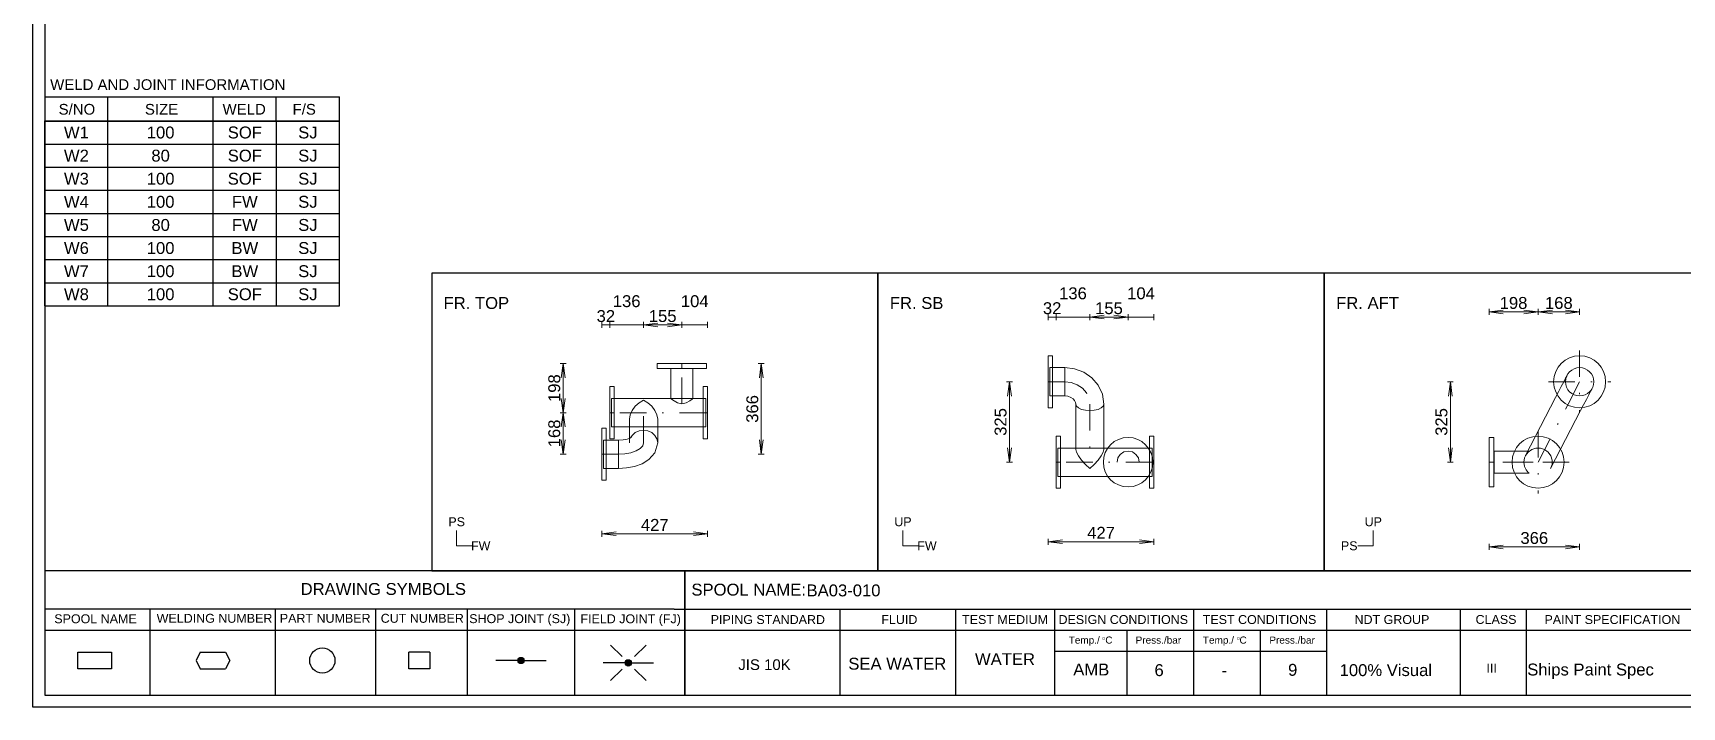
# Model space of a CAD drawing. Header units: millimetres. Extents: x 0 to 420, y 0 to 297.
# Drawn here: x 0 to 277.1, y 0 to 113.3 of the extents above; entities that cross this region are included whole.
import ezdxf
from ezdxf.enums import TextEntityAlignment as Align

# ---------------------------------------------------------------- set-up
doc = ezdxf.new("R2010")
doc.units = ezdxf.units.MM
doc.linetypes.add('DOTTED_DASHED5', pattern=[9.99996, 4.444427, -2.666656, 0.222221, -2.666656])
doc.linetypes.add('DOTTED_DASHED6', pattern=[10, 4.444444, -2.666667, 0.222222, -2.666667])
for name, color, linetype in [('FramesFromTables', 40, 'Continuous'), ('SymbolsOnDrawingSheet', 1, 'Continuous'), ('TextFromTables', 2, 'Continuous'), ('TextFromTextBoxes', 2, 'Continuous')]:
    doc.layers.add(name, color=color, linetype=linetype)
doc.styles.add('Cadmatic Default Text', font='arial.ttf')

# ---------------------------------------------------------------- blocks, each defined once
blk = doc.blocks.new('BA01728716195_BOM_4')
at = {"layer": 'FramesFromTables', "linetype": 'ByBlock', "lineweight": -3}
for p, q in [((2, 98.5), (51.5, 98.5)), ((2, 67.43), (2, 98.5)), ((2, 67.43), (2, 98.5)), ((12.6, 67.43), (12.6, 98.5)), ((12.6, 67.43), (12.6, 98.5)), ((30.3, 67.43), (30.3, 98.5)), ((30.3, 67.43), (30.3, 98.5)), ((40.9, 67.43), (40.9, 98.5)), ((40.9, 67.43), (40.9, 98.5)), ((51.5, 67.43), (51.5, 98.5)), ((2, 94.62), (51.5, 94.62)), ((2, 90.73), (51.5, 90.73)), ((2, 86.85), (51.5, 86.85)), ((2, 82.96), (51.5, 82.96)), ((2, 79.08), (51.5, 79.08)), ((2, 75.19), (51.5, 75.19)), ((2, 71.31), (51.5, 71.31))]:
    blk.add_line(p, q, dxfattribs=at)
at = {"layer": 'FramesFromTables', "linetype": 'ByBlock', "lineweight": -3, "flags": 128}
blk.add_lwpolyline([(2, 67.43), (51.5, 67.43), (51.5, 98.5)], dxfattribs=at)
at = {"layer": 'TextFromTables', "linetype": 'ByBlock', "lineweight": 25, "style": 'Cadmatic Default Text'}
for s, p in [('W1', (7.3, 96.56)), ('100', (21.45, 96.56)), ('SOF', (35.6, 96.56)), ('SJ', (46.2, 96.56)), ('W2', (7.3, 92.67)), ('80', (21.45, 92.67)), ('SOF', (35.6, 92.67)), ('SJ', (46.2, 92.67)), ('W3', (7.3, 88.79)), ('100', (21.45, 88.79)), ('SOF', (35.6, 88.79)), ('SJ', (46.2, 88.79)), ('100', (21.45, 84.91)), ('SJ', (46.2, 84.91)), ('W4', (7.3, 84.91)), ('FW', (35.6, 84.91)), ('W5', (7.3, 81.02)), ('80', (21.45, 81.02)), ('FW', (35.6, 81.02)), ('SJ', (46.2, 81.02)), ('W6', (7.3, 77.14)), ('100', (21.45, 77.14)), ('BW', (35.6, 77.14)), ('SJ', (46.2, 77.14)), ('W7', (7.3, 73.25)), ('100', (21.45, 73.25)), ('BW', (35.6, 73.25)), ('SJ', (46.2, 73.25)), ('W8', (7.3, 69.37)), ('100', (21.45, 69.37)), ('SOF', (35.6, 69.37)), ('SJ', (46.2, 69.37))]:
    blk.add_text(s, height=2, dxfattribs=at).set_placement(p, align=Align.MIDDLE_CENTER)
at = {"layer": 'TextFromTextBoxes', "linetype": 'ByBlock', "lineweight": -3, "style": 'Cadmatic Default Text'}
blk.add_text('BA03-010', height=2, dxfattribs=at).set_placement((130, 19.6), align=Align.MIDDLE_LEFT)
for s, p in [('WATER', (163.35, 8.05)), ('SEA WATER', (145.25, 7.28)), ('AMB', (177.85, 6.3)), ('6', (189.25, 6.2)), ('-', (200.2, 6.15)), ('9', (211.7, 6.25)), ('100% Visual', (227.35, 6.2)), ('Ships Paint Spec', (261.75, 6.3))]:
    blk.add_text(s, height=2, dxfattribs=at).set_placement(p, align=Align.MIDDLE_CENTER)
blk = doc.blocks.new('SEDS_SPOOL_FORMAT_Gol_8')
at = {"layer": 'SymbolsOnDrawingSheet', "linetype": 'ByBlock', "lineweight": -3, "flags": 128}
for points in [[(0, 297), (420, 297), (420, 0), (0, 0), (0, 297)], [(2, 295.01), (2, 2)], [(2, 102.57), (51.49, 102.57)], [(12.6, 98.45), (12.6, 102.57)], [(30.28, 98.45), (30.28, 102.57)], [(40.88, 98.45), (40.88, 102.57)], [(51.49, 98.45), (51.49, 102.57)], [(2, 98.5), (51.5, 98.5)], [(2, 98.5), (51.5, 98.5)], [(51.49, 98.47), (2, 98.47)], [(2, 98.45), (51.49, 98.45)], [(2, 22.93), (107.74, 22.93)], [(107.74, 22.93), (292.02, 22.93)], [(109.52, 22.93), (109.52, 2)], [(109.52, 2), (109.52, 22.93)], [(107.74, 16.45), (2, 16.45)], [(19.62, 16.45), (19.62, 2)], [(40.69, 16.45), (40.69, 2)], [(57.56, 16.45), (57.56, 2)], [(72.95, 16.45), (72.95, 2)], [(91.02, 16.45), (91.02, 2)], [(107.74, 16.45), (292.02, 16.45)], [(135.58, 16.45), (135.58, 2)], [(155.03, 16.45), (155.03, 2)], [(171.67, 16.45), (171.67, 2)], [(195.02, 16.45), (195.02, 2)], [(217.4, 16.45), (217.4, 2)], [(239.85, 16.45), (239.85, 2)], [(250.91, 16.34), (250.91, 2)], [(2, 12.91), (292.02, 12.91)], [(183.82, 12.91), (183.82, 2)], [(206.21, 12.91), (206.21, 2)], [(13.2, 6.41), (7.55, 6.41), (7.55, 9.23), (13.2, 9.23)], [(13.2, 9.23), (13.2, 6.41)], [(28.12, 9.23), (27.42, 7.82)], [(28.12, 9.23), (32.36, 9.23)], [(32.36, 9.23), (33.07, 7.82)], [(66.68, 9.23), (66.68, 6.41), (63.15, 6.41), (63.15, 9.23)], [(66.68, 9.23), (63.15, 9.23)], [(81.49, 7.78), (82.04, 8.32)], [(81.51, 7.9), (81.93, 8.32)], [(81.52, 7.7), (82.14, 8.32)], [(99, 8.47), (97.06, 10.41)], [(101.09, 8.47), (103.03, 10.41)], [(171.67, 9.37), (217.4, 9.37)], [(171.67, 9.37), (217.4, 9.37)], [(27.42, 7.82), (28.12, 6.41)], [(28.12, 6.41), (32.36, 6.41)], [(33.07, 7.82), (32.36, 6.41)], [(81.48, 7.82), (77.79, 7.82)], [(81.55, 7.62), (82.22, 8.29)], [(81.56, 8.06), (81.76, 8.26)], [(81.57, 7.54), (82.28, 8.25)], [(81.62, 7.48), (82.34, 8.2)], [(81.68, 7.44), (82.4, 8.16)], [(81.74, 7.39), (82.45, 8.1)], [(81.8, 7.35), (82.48, 8.02)], [(81.88, 7.32), (82.5, 7.94)], [(81.98, 7.32), (82.53, 7.86)], [(82.09, 7.32), (82.52, 7.75)], [(82.24, 7.36), (82.47, 7.59)], [(82.54, 7.82), (86.24, 7.82)], [(99.51, 7.42), (95.82, 7.42)], [(99, 6.38), (97.06, 4.44)], [(99.53, 7.47), (99.99, 7.93)], [(99.53, 7.37), (100.1, 7.93)], [(99.56, 7.29), (100.2, 7.93)], [(99.58, 7.62), (99.88, 7.93)], [(99.58, 7.21), (100.27, 7.89)], [(99.61, 7.13), (100.33, 7.84)], [(99.67, 7.08), (100.39, 7.8)], [(99.73, 7.03), (100.45, 7.75)], [(99.79, 6.99), (100.49, 7.69)], [(99.85, 6.94), (100.52, 7.61)], [(99.94, 6.92), (100.54, 7.53)], [(100.04, 6.92), (100.57, 7.45)], [(100.15, 6.92), (100.54, 7.31)], [(100.38, 7.04), (100.49, 7.15)], [(100.57, 7.42), (104.27, 7.42)], [(101.09, 6.38), (103.03, 4.44)], [(2, 2), (418.01, 2)]]:
    blk.add_lwpolyline(points, dxfattribs=at)
at = {"layer": 'SymbolsOnDrawingSheet', "linetype": 'ByBlock', "lineweight": -3}
for centre, radius in [((48.63, 7.82), 2.12), ((82.01, 7.82), 0.53), ((100.04, 7.42), 0.53)]:
    blk.add_circle(centre, radius, dxfattribs=at)
at = {"layer": 'SymbolsOnDrawingSheet', "linetype": 'ByBlock', "lineweight": -3, "style": 'Cadmatic Default Text'}
for s, p in [('WELD AND JOINT INFORMATION', (2.89, 105.5)), ('S/NO', (4.31, 101.36)), ('SIZE', (18.81, 101.36)), ('WELD', (31.86, 101.36)), ('F/S', (43.63, 101.36))]:
    blk.add_text(s, height=1.8, dxfattribs=at).set_placement(p, align=Align.TOP_LEFT)
for s, height, p in [('DRAWING SYMBOLS', 2, (44.98, 18.84)), ('Temp./  C   ', 1.2, (174.06, 10.65)), ('0', 0.53, (179.71, 11.25)), ('Press./bar', 1.2, (185.31, 10.65)), ('Temp./  C   ', 1.2, (196.61, 10.65)), ('0', 0.53, (202.37, 11.25)), ('Press./bar', 1.2, (207.78, 10.65))]:
    blk.add_text(s, height=height, dxfattribs=at).set_placement(p)
for s, height, p in [('SPOOL NAME:', 2, (110.65, 19.73)), ('SPOOL NAME', 1.5, (3.58, 14.83)), ('WELDING NUMBER', 1.5, (20.79, 14.91)), ('PART NUMBER', 1.5, (41.48, 14.91)), ('CUT NUMBER', 1.5, (58.44, 14.91)), ('SHOP JOINT (SJ)', 1.5, (73.31, 14.85)), ('FIELD JOINT (FJ)', 1.5, (92, 14.83)), ('PIPING STANDARD', 1.5, (113.89, 14.7)), ('FLUID', 1.5, (142.57, 14.7)), ('TEST MEDIUM', 1.5, (156.14, 14.7)), ('DESIGN CONDITIONS', 1.5, (172.34, 14.7)), ('TEST CONDITIONS', 1.5, (196.58, 14.7)), ('NDT GROUP', 1.5, (222.09, 14.7)), ('CLASS', 1.5, (242.43, 14.72)), ('PAINT SPECIFICATION', 1.5, (254.01, 14.7)), ('JIS 10K', 1.8, (118.53, 7.12)), ('III', 1.5, (244.26, 6.51))]:
    blk.add_text(s, height=height, dxfattribs=at).set_placement(p, align=Align.MIDDLE_LEFT)

msp = doc.modelspace()

# ---------------------------------------------------------------- linework, layer by layer
at = {"linetype": 'ByBlock', "lineweight": 25, "flags": 128}
for points in [[(67, 22.9), (142, 22.9), (142, 72.9), (67, 72.9), (67, 22.9)], [(142, 22.9), (217, 22.9), (217, 72.9), (142, 72.9), (142, 22.9)], [(217, 22.9), (292, 22.9), (292, 72.9), (217, 72.9), (217, 22.9)]]:
    msp.add_lwpolyline(points, dxfattribs=at)
at = {"linetype": 'ByBlock', "lineweight": 18, "flags": 128}
for points in [[(170.6, 59.03), (171.35, 59.03), (171.35, 50.3), (170.6, 50.3), (170.6, 59.03)], [(113.21, 57.71), (113.21, 56.88), (104.88, 56.88), (104.88, 57.71), (113.21, 57.71)], [(107.33, 56.87), (107.19, 56.87), (107.19, 51.85)], [(107.73, 56.87), (107.33, 56.87)], [(108.33, 56.87), (107.73, 56.87)], [(109.04, 56.87), (108.33, 56.87)], [(109.75, 56.87), (109.04, 56.87)], [(110.36, 56.87), (109.75, 56.87)], [(110.76, 56.87), (110.36, 56.87)], [(110.76, 51.74), (110.9, 51.85), (110.9, 56.87), (110.76, 56.87)], [(170.9, 57.04), (173.38, 57.04), (173.38, 52.29), (170.9, 52.29), (170.9, 57.04)], [(173.38, 57.04), (175.02, 56.85)], [(173.38, 52.29), (173.38, 52.4), (173.38, 52.74), (173.38, 53.27), (173.38, 53.93), (173.38, 54.66), (173.38, 55.4), (173.38, 56.06), (173.38, 56.59), (173.38, 56.93), (173.38, 57.04)], [(175.02, 56.85), (176.57, 56.28)], [(176.57, 56.28), (177.95, 55.34)], [(257.55, 55.25), (257.74, 55.63)], [(257.74, 55.63), (257.81, 55.76)], [(96.94, 53.84), (97.69, 53.84), (97.69, 45.1), (96.94, 45.1), (96.94, 53.84)], [(113.38, 45.1), (112.63, 45.1), (112.63, 53.84), (113.38, 53.84), (113.38, 45.1)], [(177.95, 55.34), (179.03, 54.08)], [(179.03, 54.08), (179.74, 52.57)], [(255.87, 52), (256.37, 52.97)], [(256.37, 52.97), (256.84, 53.88)], [(256.84, 53.88), (257.24, 54.66)], [(257.24, 54.66), (257.55, 55.25)], [(261.77, 53.07), (261.46, 52.47)], [(261.96, 53.44), (261.77, 53.07)], [(262.03, 53.57), (261.96, 53.44)], [(113.09, 47.09), (97.24, 47.09), (97.24, 51.85), (113.09, 51.85), (113.09, 47.09)], [(101.21, 50.54), (100.68, 49.83)], [(101.87, 51.14), (101.21, 50.54)], [(102.6, 51.56), (101.87, 51.14)], [(103.34, 51.14), (102.6, 51.56)], [(104, 50.54), (103.34, 51.14)], [(104.53, 49.83), (104, 50.54)], [(107.19, 51.85), (107.33, 51.74)], [(107.33, 51.74), (107.73, 51.45)], [(107.73, 51.45), (108.33, 51.12)], [(108.33, 51.12), (109.04, 50.96)], [(109.04, 50.96), (109.75, 51.12)], [(109.75, 51.12), (110.36, 51.45)], [(110.36, 51.45), (110.76, 51.74)], [(173.92, 52.22), (173.38, 52.29)], [(174.4, 52.04), (173.92, 52.22)], [(174.79, 51.79), (174.4, 52.04)], [(175.04, 51.49), (174.79, 51.79)], [(175.18, 51.19), (175.04, 51.49)], [(175.23, 50.91), (175.18, 51.19)], [(175.23, 50.91), (175.23, 43.26), (175.34, 42.82)], [(175.23, 50.91), (175.34, 50.57), (175.68, 50.27), (176.21, 50.03), (176.87, 49.87), (177.6, 49.82), (178.34, 49.87), (179, 50.03), (179.53, 50.27), (179.87, 50.57), (179.98, 50.91)], [(179.74, 52.57), (179.98, 50.91)], [(179.87, 42.82), (179.98, 43.26), (179.98, 50.91)], [(255.86, 52), (250.84, 42.28), (251.26, 42.84)], [(260.59, 50.79), (260.09, 49.82)], [(261.06, 51.69), (260.59, 50.79)], [(261.46, 52.47), (261.06, 51.69)], [(100.34, 49.08), (100.23, 48.38), (100.23, 44.42)], [(100.68, 49.83), (100.34, 49.08)], [(104.86, 49.08), (104.53, 49.83)], [(104.98, 44.42), (104.98, 48.38), (104.86, 49.08)], [(255.28, 40.76), (255.04, 40.06), (260.09, 49.81)], [(95.6, 46.85), (96.35, 46.85), (96.35, 38.11), (95.6, 38.11), (95.6, 46.85)], [(95.9, 44.86), (98.38, 44.86), (98.38, 40.1), (95.9, 40.1), (95.9, 44.86)], [(98.38, 44.86), (99.18, 44.91)], [(99.18, 44.91), (99.88, 45.04)], [(99.88, 45.04), (100.37, 45.21)], [(100.37, 45.21), (100.56, 45.31)], [(104.98, 44.42), (104.86, 45.08), (104.53, 45.66), (104, 46.13), (103.34, 46.43), (102.6, 46.54), (101.87, 46.43), (101.21, 46.13), (100.68, 45.66), (100.44, 45.25)], [(104.98, 44.42), (104.51, 42.72)], [(171.95, 45.52), (172.69, 45.52), (172.69, 36.78), (171.95, 36.78), (171.95, 45.52)], [(188.38, 36.78), (187.63, 36.78), (187.63, 45.52), (188.38, 45.52), (188.38, 36.78)], [(244.69, 45.31), (245.52, 45.31), (245.52, 36.99), (244.69, 36.99), (244.69, 45.31)], [(103.52, 41.59), (102.36, 40.89)], [(104.51, 42.72), (103.52, 41.59)], [(188.09, 38.77), (172.24, 38.77), (172.24, 43.53), (188.09, 43.53), (188.09, 38.77)], [(175.34, 42.82), (175.68, 42.22)], [(175.68, 42.22), (176.21, 41.51)], [(179, 41.51), (179.53, 42.22)], [(179.53, 42.22), (179.87, 42.82)], [(182.19, 41.15), (182.33, 41.86), (182.19, 41.15)], [(182.33, 41.86), (182.73, 42.46), (182.33, 41.86)], [(182.73, 42.46), (183.34, 42.86), (182.73, 42.46)], [(183.34, 42.86), (184.04, 43), (183.34, 42.86)], [(184.04, 43), (184.75, 42.86), (184.04, 43)], [(184.75, 42.86), (185.35, 42.46), (184.75, 42.86)], [(185.35, 42.46), (185.76, 41.86), (185.35, 42.46)], [(185.76, 41.86), (185.9, 41.15), (185.76, 41.86)], [(251.28, 42.86), (251.44, 43), (245.53, 43), (245.53, 42.86)], [(245.53, 42.86), (245.53, 42.46)], [(245.53, 42.46), (245.53, 41.86)], [(245.53, 41.86), (245.53, 41.15)], [(250.55, 41.15), (250.66, 41.86)], [(250.66, 41.86), (250.95, 42.46)], [(250.95, 42.46), (251.28, 42.86)], [(251.26, 42.84), (251.86, 43.27)], [(251.86, 43.27), (252.57, 43.5)], [(253.32, 43.5), (252.57, 43.5)], [(252.57, 43.5), (253.32, 43.5)], [(253.32, 43.5), (254.02, 43.26)], [(254.02, 43.26), (254.62, 42.82)], [(255.05, 42.22), (254.62, 42.82)], [(254.62, 42.82), (255.05, 42.22)], [(255.05, 42.22), (255.28, 41.51)], [(99.76, 40.19), (98.38, 40.1)], [(101.1, 40.44), (99.76, 40.19)], [(102.36, 40.89), (101.1, 40.44)], [(176.21, 41.51), (176.87, 40.76)], [(176.87, 40.76), (177.6, 40.06)], [(177.6, 40.06), (178.34, 40.76)], [(178.34, 40.76), (179, 41.51)], [(245.53, 41.15), (245.53, 40.44)], [(245.53, 40.44), (245.53, 39.84)], [(245.53, 39.84), (245.53, 39.44)], [(245.53, 39.44), (245.53, 39.3), (251.44, 39.3)], [(250.55, 41.15), (250.66, 40.44), (250.95, 39.84)], [(250.66, 40.44), (250.55, 41.15)], [(250.95, 39.84), (250.66, 40.44)], [(251.28, 39.44), (250.95, 39.84)], [(251.44, 39.3), (251.28, 39.44)], [(255.04, 40.06), (255.28, 40.76)], [(255.28, 40.76), (255.28, 41.51)], [(255.28, 41.51), (255.28, 40.76)], [(71.2, 27.1), (71.2, 29.67)], [(146.2, 27.1), (146.2, 29.67)], [(225.24, 27.1), (225.24, 29.67)], [(71.2, 27.1), (73.78, 27.1)], [(146.2, 27.1), (148.77, 27.1)], [(225.24, 27.1), (222.66, 27.1)]]:
    msp.add_lwpolyline(points, dxfattribs=at)
at = {"linetype": 'DOTTED_DASHED6', "lineweight": 13, "flags": 128}
for points in [[(259.92, 59.91), (259.92, 49.42)], [(109.04, 57.71), (109.04, 56.88)], [(109.04, 50.96), (109.04, 56.88)], [(170.6, 54.66), (171.35, 54.66)], [(170.9, 54.66), (173.38, 54.66)], [(254.68, 54.66), (265.16, 54.66)], [(257.98, 50.91), (259.92, 54.66)], [(177.6, 50.91), (177.6, 41.15)], [(252.93, 41.15), (257.98, 50.91)], [(96.94, 49.47), (97.69, 49.47)], [(113.09, 49.47), (97.24, 49.47)], [(102.6, 44.42), (102.6, 49.47)], [(113.38, 49.47), (112.63, 49.47)], [(252.93, 46.39), (252.93, 35.91)], [(252.93, 46.39), (252.93, 35.91)], [(95.6, 42.48), (96.35, 42.48)], [(95.9, 42.48), (98.38, 42.48)], [(98.38, 42.48), (99.47, 42.55)], [(171.95, 41.15), (172.69, 41.15)], [(188.09, 41.15), (172.24, 41.15)], [(244.69, 41.15), (245.52, 41.15)], [(251.44, 41.15), (245.52, 41.15)], [(247.69, 41.15), (258.17, 41.15)], [(258.17, 41.15), (247.69, 41.15)]]:
    msp.add_lwpolyline(points, dxfattribs=at)
at = {"linetype": 'DOTTED_DASHED5', "lineweight": 13, "flags": 128}
for points in [[(173.38, 54.66), (174.47, 54.54), (175.49, 54.16), (176.37, 53.56), (177.04, 52.79), (177.46, 51.88), (177.6, 50.91)], [(99.47, 42.55), (100.49, 42.74), (101.37, 43.05), (102.04, 43.45), (102.46, 43.92), (102.6, 44.42)], [(188.38, 41.15), (187.63, 41.15)]]:
    msp.add_lwpolyline(points, dxfattribs=at)
at = {"layer": 'SymbolsOnDrawingSheet', "linetype": 'ByBlock', "lineweight": 13, "flags": 128}
for points in [[(244.69, 65.91), (244.69, 66.91)], [(244.69, 66.41), (247.09, 66.09), (244.69, 66.41), (247.09, 66.72), (244.69, 66.41)], [(252.93, 66.41), (250.53, 66.72), (252.93, 66.41), (250.53, 66.09), (252.93, 66.41)], [(252.93, 65.91), (252.93, 66.91)], [(252.93, 66.41), (255.33, 66.09), (252.93, 66.41), (255.33, 66.72), (252.93, 66.41)], [(259.92, 66.41), (257.52, 66.72), (259.92, 66.41), (257.52, 66.09), (259.92, 66.41)], [(259.92, 65.91), (259.92, 66.91)], [(95.6, 63.71), (95.6, 64.71)], [(95.6, 64.21), (96.94, 64.21)], [(96.94, 63.71), (96.94, 64.71)], [(96.94, 64.21), (102.6, 64.21)], [(102.6, 63.71), (102.6, 64.71)], [(102.6, 64.21), (105, 63.89), (102.6, 64.21), (105, 64.53), (102.6, 64.21)], [(102.6, 64.21), (109.04, 64.21)], [(109.04, 64.21), (106.64, 64.53), (109.04, 64.21), (106.64, 63.89), (109.04, 64.21)], [(109.04, 63.71), (109.04, 64.71)], [(109.04, 64.21), (113.38, 64.21)], [(113.38, 63.71), (113.38, 64.71)], [(170.6, 65.03), (170.6, 66.03)], [(170.6, 65.53), (171.95, 65.53)], [(171.95, 65.03), (171.95, 66.03)], [(171.95, 65.53), (177.6, 65.53)], [(177.6, 65.03), (177.6, 66.03)], [(177.6, 65.53), (180, 65.22), (177.6, 65.53), (180, 65.85), (177.6, 65.53)], [(177.6, 65.53), (184.04, 65.53)], [(184.04, 65.53), (181.64, 65.85), (184.04, 65.53), (181.64, 65.22), (184.04, 65.53)], [(184.04, 65.03), (184.04, 66.03)], [(184.04, 65.53), (188.38, 65.53)], [(188.38, 65.03), (188.38, 66.03)], [(244.69, 66.41), (252.93, 66.41)], [(252.93, 66.41), (259.92, 66.41)], [(89.6, 57.71), (88.6, 57.71)], [(89.1, 57.71), (88.79, 55.31), (89.1, 57.71), (89.42, 55.31), (89.1, 57.71)], [(89.1, 49.47), (89.1, 57.71)], [(121.88, 57.71), (122.88, 57.71)], [(122.38, 57.71), (122.07, 55.31), (122.38, 57.71), (122.7, 55.31), (122.38, 57.71)], [(122.38, 42.48), (122.38, 57.71)], [(164.6, 54.66), (163.6, 54.66)], [(164.1, 54.66), (163.79, 52.26), (164.1, 54.66), (164.42, 52.26), (164.1, 54.66)], [(164.1, 41.15), (164.1, 54.66)], [(238.69, 54.66), (237.69, 54.66)], [(238.19, 54.66), (237.88, 52.26), (238.19, 54.66), (238.51, 52.26), (238.19, 54.66)], [(238.19, 41.15), (238.19, 54.66)], [(89.1, 49.47), (89.42, 51.87), (89.1, 49.47), (88.79, 51.87), (89.1, 49.47)], [(89.6, 49.47), (88.6, 49.47)], [(89.1, 49.47), (88.79, 47.07), (89.1, 49.47), (89.42, 47.07), (89.1, 49.47)], [(89.1, 42.48), (89.1, 49.47)], [(89.1, 42.48), (89.42, 44.88), (89.1, 42.48), (88.79, 44.88), (89.1, 42.48)], [(122.38, 42.48), (122.7, 44.88), (122.38, 42.48), (122.07, 44.88), (122.38, 42.48)], [(89.6, 42.48), (88.6, 42.48)], [(121.88, 42.48), (122.88, 42.48)], [(164.1, 41.15), (164.42, 43.55), (164.1, 41.15), (163.79, 43.55), (164.1, 41.15)], [(238.19, 41.15), (238.51, 43.55), (238.19, 41.15), (237.88, 43.55), (238.19, 41.15)], [(164.6, 41.15), (163.6, 41.15)], [(238.69, 41.15), (237.69, 41.15)], [(95.6, 29.61), (95.6, 28.61)], [(95.6, 29.11), (98, 28.8), (95.6, 29.11), (98, 29.43), (95.6, 29.11)], [(95.6, 29.11), (113.38, 29.11)], [(113.38, 29.11), (110.98, 29.43), (113.38, 29.11), (110.98, 28.8), (113.38, 29.11)], [(113.38, 29.61), (113.38, 28.61)], [(170.6, 28.28), (170.6, 27.28)], [(170.6, 27.78), (173.01, 27.46), (170.6, 27.78), (173.01, 28.1), (170.6, 27.78)], [(170.6, 27.78), (188.38, 27.78)], [(188.38, 27.78), (185.98, 28.1), (188.38, 27.78), (185.98, 27.46), (188.38, 27.78)], [(188.38, 28.28), (188.38, 27.28)], [(244.69, 27.41), (244.69, 26.41)], [(244.69, 26.91), (247.09, 26.59), (244.69, 26.91), (247.09, 27.22), (244.69, 26.91)], [(244.69, 26.91), (259.92, 26.91)], [(259.92, 26.91), (257.52, 27.22), (259.92, 26.91), (257.52, 26.59), (259.92, 26.91)], [(259.92, 27.41), (259.92, 26.41)]]:
    msp.add_lwpolyline(points, dxfattribs=at)
at = {"layer": 'SymbolsOnDrawingSheet', "linetype": 'ByBlock', "lineweight": 18}
for centre, radius in [((259.92, 54.66), 4.37), ((259.92, 54.66), 2.38), ((184.04, 41.15), 4.16), ((252.93, 41.15), 4.37), ((252.93, 41.15), 4.37)]:
    msp.add_circle(centre, radius, dxfattribs=at)

# ---------------------------------------------------------------- block references
at = {"layer": 'SymbolsOnDrawingSheet'}
msp.add_blockref('SEDS_SPOOL_FORMAT_Gol_8', (0, 0), dxfattribs=at)
at = {"layer": 'TextFromTextBoxes', "lineweight": 25}
msp.add_blockref('BA01728716195_BOM_4', (0, 0), dxfattribs=at)

# ---------------------------------------------------------------- texts
at = {"layer": 'SymbolsOnDrawingSheet', "linetype": 'ByBlock', "lineweight": 13, "style": 'Cadmatic Default Text'}
for s, p in [('136', (174.77, 69.53)), ('104', (186.21, 69.53)), ('32', (96.27, 65.71)), ('136', (99.77, 68.21)), ('155', (105.82, 65.71)), ('104', (111.21, 68.21)), ('32', (171.27, 67.03)), ('155', (180.82, 67.03)), ('198', (248.81, 67.91)), ('168', (256.42, 67.91)), ('427', (104.49, 30.61)), ('427', (179.49, 29.28)), ('366', (252.3, 28.41))]:
    msp.add_text(s, height=2, dxfattribs=at).set_placement(p, align=Align.MIDDLE_CENTER)
at = {"layer": 'SymbolsOnDrawingSheet', "linetype": 'ByBlock', "lineweight": 25, "style": 'Cadmatic Default Text'}
for s, p in [('FR. TOP', (69, 68.9)), ('FR. SB', (144, 68.9)), ('FR. AFT', (219, 68.9))]:
    msp.add_text(s, height=2, dxfattribs=at).set_placement(p, align=Align.TOP_LEFT)
at = {"layer": 'SymbolsOnDrawingSheet', "linetype": 'ByBlock', "lineweight": 13, "style": 'Cadmatic Default Text'}
for s, p in [('198', (87.6, 53.59)), ('366', (120.88, 50.1)), ('325', (162.6, 47.91)), ('325', (236.69, 47.91)), ('168', (87.6, 45.98))]:
    msp.add_text(s, height=2, rotation=90, dxfattribs=at).set_placement(p, align=Align.MIDDLE_CENTER)
at = {"layer": 'SymbolsOnDrawingSheet', "linetype": 'ByBlock', "lineweight": 18, "style": 'Cadmatic Default Text'}
for s, p in [('PS', (71.2, 31.14)), ('UP', (146.2, 31.14)), ('UP', (225.24, 31.14)), ('FW', (75.24, 27.1)), ('FW', (150.24, 27.1)), ('PS', (221.2, 27.1))]:
    msp.add_text(s, height=1.5, dxfattribs=at).set_placement(p, align=Align.MIDDLE_CENTER)

doc.saveas('drawing.dxf')
